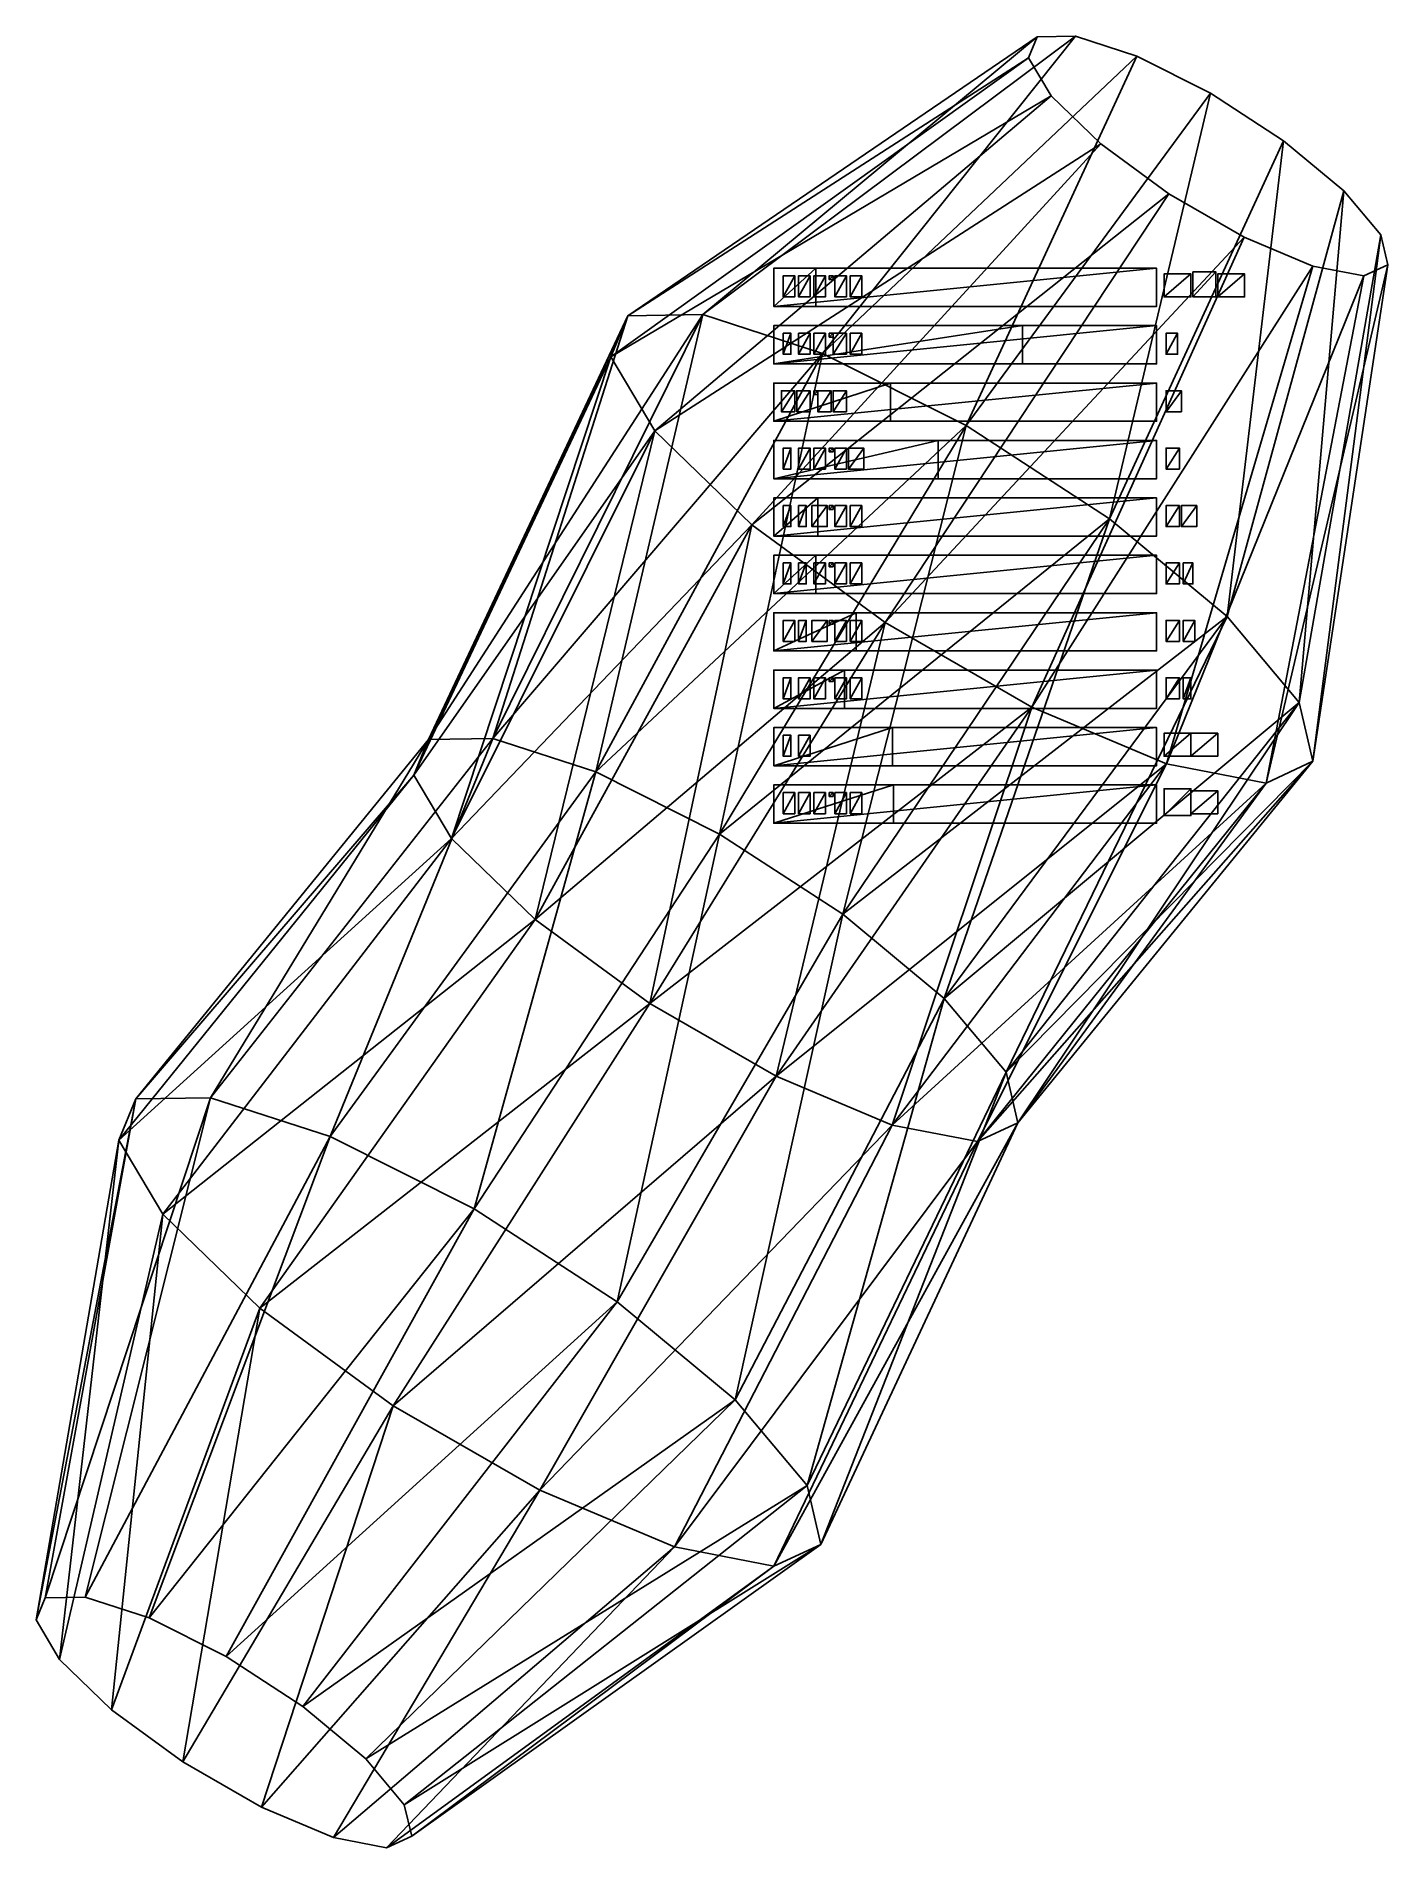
# Model space of a CAD drawing. Header units: metres. Extents: x -355 to 351, y -475 to 471.
import ezdxf

# ---------------------------------------------------------------- set-up
doc = ezdxf.new("R2010")
doc.units = ezdxf.units.M

msp = doc.modelspace()

# ---------------------------------------------------------------- linework, layer by layer
for points in [[(163.1964, 459.82236, -2155.0173), (-46.17189, 325.10532, -2029.9952), (167.72433, 470.8294, -2110.8523), (167.72444, 470.8295, -2110.8523)], [(-7.108902, 325.77982, -1949.5817), (167.72433, 470.8294, -2110.8523), (-46.17189, 325.10532, -2029.9952), (-46.17179, 325.1054, -2029.9951)], [(-46.17189, 325.10532, -2029.9952), (167.72433, 470.8294, -2110.8523), (-7.108902, 325.77982, -1949.5817), (-7.108802, 325.7799, -1949.5815)], [(167.72433, 470.8294, -2110.8523), (-46.17189, 325.10532, -2029.9952), (163.1964, 459.82236, -2155.0173), (163.1965, 459.82245, -2155.0173)], [(167.72433, 470.8294, -2110.8523), (-7.108902, 325.77982, -1949.5817), (187.71005, 471.1745, -2069.7107), (187.71016, 471.1746, -2069.7107)], [(55.412643, 305.4984, -1888.9812), (187.71005, 471.1745, -2069.7107), (-7.108902, 325.77982, -1949.5817), (-7.108802, 325.7799, -1949.5815)], [(-7.108902, 325.77982, -1949.5817), (187.71005, 471.1745, -2069.7107), (55.412643, 305.4984, -1888.9812), (55.412743, 305.4985, -1888.9811)], [(187.71005, 471.1745, -2069.7107), (-7.108902, 325.77982, -1949.5817), (167.72433, 470.8294, -2110.8523), (167.72444, 470.8295, -2110.8523)], [(219.69785, 460.79794, -2038.7057), (55.412643, 305.4984, -1888.9812), (187.71005, 471.1745, -2069.7107), (187.71016, 471.1746, -2069.7107)], [(187.71005, 471.1745, -2069.7107), (55.412643, 305.4984, -1888.9812), (219.69785, 460.79794, -2038.7057), (219.69795, 460.79803, -2038.7056)], [(174.90913, 440.05658, -2194.5688), (-55.021973, 303.59155, -2116.3174), (163.1964, 459.82236, -2155.0173), (163.1965, 459.82245, -2155.0173)], [(-46.17189, 325.10532, -2029.9952), (163.1964, 459.82236, -2155.0173), (-55.021973, 303.59155, -2116.3174), (-55.021873, 303.59164, -2116.3174)], [(-55.021973, 303.59155, -2116.3174), (163.1964, 459.82236, -2155.0173), (-46.17189, 325.10532, -2029.9952), (-46.17179, 325.1054, -2029.9951)], [(163.1964, 459.82236, -2155.0173), (-55.021973, 303.59155, -2116.3174), (174.90913, 440.05658, -2194.5688), (174.90924, 440.05667, -2194.5688)], [(130.58226, 267.76797, -1858.672), (219.69785, 460.79794, -2038.7057), (55.412643, 305.4984, -1888.9812), (55.412743, 305.4985, -1888.9811)], [(55.412643, 305.4984, -1888.9812), (219.69785, 460.79794, -2038.7057), (130.58226, 267.76797, -1858.672), (130.58237, 267.76807, -1858.6719)], [(258.1567, 441.49402, -2023.1986), (130.58226, 267.76797, -1858.672), (219.69785, 460.79794, -2038.7057), (219.69795, 460.79803, -2038.7056)], [(219.69785, 460.79794, -2038.7057), (130.58226, 267.76797, -1858.672), (258.1567, 441.49402, -2023.1986), (258.1568, 441.4941, -2023.1985)], [(-55.021973, 303.59155, -2116.3174), (174.90913, 440.05658, -2194.5688), (-32.12889, 264.95847, -2193.6228), (-32.12879, 264.95856, -2193.6228)], [(-32.12889, 264.95847, -2193.6228), (174.90913, 440.05658, -2194.5688), (-55.021973, 303.59155, -2116.3174), (-55.021873, 303.59164, -2116.3174)], [(200.83733, 414.94977, -2222.6682), (-32.12889, 264.95847, -2193.6228), (174.90913, 440.05658, -2194.5688), (174.90924, 440.05667, -2194.5688)], [(174.90913, 440.05658, -2194.5688), (-32.12889, 264.95847, -2193.6228), (200.83733, 414.94977, -2222.6682), (200.83743, 414.94986, -2222.6682)], [(205.40245, 219.11238, -1863.8949), (258.1567, 441.49402, -2023.1986), (130.58226, 267.76797, -1858.672), (130.58237, 267.76807, -1858.6719)], [(130.58226, 267.76797, -1858.672), (258.1567, 441.49402, -2023.1986), (205.40245, 219.11238, -1863.8949), (205.40256, 219.11249, -1863.8948)], [(296.4368, 416.60046, -2025.8708), (205.40245, 219.11238, -1863.8949), (258.1567, 441.49402, -2023.1986), (258.1568, 441.4941, -2023.1985)], [(258.1567, 441.49402, -2023.1986), (205.40245, 219.11238, -1863.8949), (296.4368, 416.60046, -2025.8708), (296.4369, 416.60056, -2025.8707)], [(266.93616, 167.94464, -1903.7468), (296.4368, 416.60046, -2025.8708), (205.40245, 219.11238, -1863.8949), (205.40256, 219.11249, -1863.8948)], [(205.40245, 219.11238, -1863.8949), (296.4368, 416.60046, -2025.8708), (266.93616, 167.94464, -1903.7468), (266.93625, 167.94475, -1903.7467)], [(327.9192, 390.42163, -2046.2601), (266.93616, 167.94464, -1903.7468), (296.4368, 416.60046, -2025.8708), (296.4369, 416.60056, -2025.8707)], [(296.4368, 416.60046, -2025.8708), (266.93616, 167.94464, -1903.7468), (327.9192, 390.42163, -2046.2601), (327.91928, 390.42172, -2046.26)], [(-32.12889, 264.95847, -2193.6228), (200.83733, 414.94977, -2222.6682), (18.548937, 215.88603, -2248.5442), (18.549036, 215.88614, -2248.5442)], [(18.548937, 215.88603, -2248.5442), (200.83733, 414.94977, -2222.6682), (-32.12889, 264.95847, -2193.6228), (-32.12879, 264.95856, -2193.6228)], [(236.49777, 388.84305, -2234.4565), (18.548937, 215.88603, -2248.5442), (200.83733, 414.94977, -2222.6682), (200.83743, 414.94986, -2222.6682)], [(200.83733, 414.94977, -2222.6682), (18.548937, 215.88603, -2248.5442), (236.49777, 388.84305, -2234.4565), (236.49788, 388.84314, -2234.4565)], [(18.548937, 215.88603, -2248.5442), (236.49777, 388.84305, -2234.4565), (88.24887, 164.8593, -2271.5852), (88.24897, 164.8594, -2271.5852)], [(88.24887, 164.8593, -2271.5852), (236.49777, 388.84305, -2234.4565), (18.548937, 215.88603, -2248.5442), (18.549036, 215.88614, -2248.5442)], [(275.72446, 366.25058, -2227.896), (88.24887, 164.8593, -2271.5852), (236.49777, 388.84305, -2234.4565), (236.49788, 388.84314, -2234.4565)], [(236.49777, 388.84305, -2234.4565), (88.24887, 164.8593, -2271.5852), (275.72446, 366.25058, -2227.896), (275.72455, 366.25067, -2227.896)], [(275.72498, 366.25034, -2227.8958), (88.24979, 164.8587, -2271.5854), (236.49823, 388.84277, -2234.4565), (236.49834, 388.84286, -2234.4565)], [(304.54364, 123.1121, -1971.3369), (327.9192, 390.42163, -2046.2601), (266.93616, 167.94464, -1903.7468), (266.93625, 167.94475, -1903.7467)], [(266.93616, 167.94464, -1903.7468), (327.9192, 390.42163, -2046.2601), (304.54364, 123.1121, -1971.3369), (304.54373, 123.1122, -1971.3368)], [(347.16022, 367.48404, -2080.841), (304.54364, 123.1121, -1971.3369), (327.9192, 390.42163, -2046.2601), (327.91928, 390.42172, -2046.26)], [(327.9192, 390.42163, -2046.2601), (304.54364, 123.1121, -1971.3369), (347.16022, 367.48404, -2080.841), (347.1603, 367.48413, -2080.841)], [(88.24887, 164.8593, -2271.5852), (275.72446, 366.25058, -2227.896), (164.9192, 120.70124, -2258.7622), (164.91931, 120.70134, -2258.7622)], [(88.24979, 164.8587, -2271.5854), (275.72498, 366.25034, -2227.8958), (164.9202, 120.700745, -2258.7617), (164.9203, 120.70084, -2258.7617)], [(164.9202, 120.700745, -2258.7617), (275.72498, 366.25034, -2227.8958), (88.24979, 164.8587, -2271.5854), (88.249886, 164.85881, -2271.5854)], [(311.7352, 351.07858, -2204.12), (164.9202, 120.700745, -2258.7617), (275.72498, 366.25034, -2227.8958), (275.72507, 366.25043, -2227.8958)], [(275.72498, 366.25034, -2227.8958), (164.9202, 120.700745, -2258.7617), (311.7352, 351.07858, -2204.12), (311.7353, 351.07867, -2204.12)], [(311.7223, 92.36669, -2054.9783), (347.16022, 367.48404, -2080.841), (304.54364, 123.1121, -1971.3369), (304.54373, 123.1122, -1971.3368)], [(304.54364, 123.1121, -1971.3369), (347.16022, 367.48404, -2080.841), (311.7223, 92.36669, -2054.9783), (311.72238, 92.36679, -2054.9783)], [(350.833, 351.75385, -2123.6345), (311.7223, 92.36669, -2054.9783), (347.16022, 367.48404, -2080.841), (347.1603, 367.48413, -2080.841)], [(347.16022, 367.48404, -2080.841), (311.7223, 92.36669, -2054.9783), (350.833, 351.75385, -2123.6345), (350.8331, 351.75394, -2123.6345)], [(164.9202, 120.700745, -2258.7617), (311.7352, 351.07858, -2204.12), (235.30386, 91.04687, -2212.2913), (235.30397, 91.04697, -2212.2913)], [(235.30386, 91.04687, -2212.2913), (311.7352, 351.07858, -2204.12), (164.9202, 120.700745, -2258.7617), (164.9203, 120.70084, -2258.7617)], [(338.30246, 345.95087, -2167.2407), (235.30386, 91.04687, -2212.2913), (311.7352, 351.07858, -2204.12), (311.7353, 351.07867, -2204.12)], [(311.7352, 351.07858, -2204.12), (235.30386, 91.04687, -2212.2913), (338.30246, 345.95087, -2167.2407), (338.30255, 345.95096, -2167.2407)], [(338.30246, 345.95087, -2167.2407), (287.23077, 81.024536, -2140.2087), (350.833, 351.75385, -2123.6345), (350.8331, 351.75394, -2123.6345)], [(350.833, 351.75385, -2123.6345), (287.23077, 81.024536, -2140.2087), (338.30246, 345.95087, -2167.2407), (338.30255, 345.95096, -2167.2407)], [(287.23077, 81.024536, -2140.2087), (350.833, 351.75385, -2123.6345), (311.7223, 92.36669, -2054.9783), (311.72238, 92.36679, -2054.9783)], [(311.7223, 92.36669, -2054.9783), (350.833, 351.75385, -2123.6345), (287.23077, 81.024536, -2140.2087), (287.23087, 81.024635, -2140.2087)], [(30, 330), (230, 330), (230, 350), (230.0001, 350.0001, 0.0001)], [(30, 330), (52.000004, 330), (52.000004, 350), (52.000103, 350.0001, 0.0001)], [(230, 350), (30, 350), (30, 330), (30.0001, 330.0001, 0.0001)], [(52.000004, 350), (30, 350), (30, 330), (30.0001, 330.0001, 0.0001)], [(35, 335), (41, 335), (41, 346), (41.0001, 346.0001, 0.0001)], [(41, 346), (35, 346), (35, 335), (35.0001, 335.0001, 0.0001)], [(43, 335), (49, 335), (49, 346), (49.0001, 346.0001, 0.0001)], [(49, 346), (43, 346), (43, 335), (43.0001, 335.0001, 0.0001)], [(51, 335), (57, 335), (57, 346), (57.0001, 346.0001, 0.0001)], [(57, 346), (51, 346), (51, 335), (51.0001, 335.0001, 0.0001)], [(59, 344), (61, 344), (61, 346), (61.0001, 346.0001, 0.0001)], [(61, 346), (59, 346), (59, 344), (59.0001, 344.0001, 0.0001)], [(62, 335), (68, 335), (68, 346), (68.0001, 346.0001, 0.0001)], [(68, 346), (62, 346), (62, 335), (62.0001, 335.0001, 0.0001)], [(70, 335), (76, 335), (76, 346), (76.0001, 346.0001, 0.0001)], [(76, 346), (70, 346), (70, 335), (70.0001, 335.0001, 0.0001)], [(234, 335), (248, 335), (248, 347), (248.0001, 347.0001, 0.0001)], [(248, 347), (234, 347), (234, 335), (234.0001, 335.0001, 0.0001)], [(235.30386, 91.04687, -2212.2913), (338.30246, 345.95087, -2167.2407), (287.23077, 81.024536, -2140.2087), (287.23087, 81.024635, -2140.2087)], [(287.23077, 81.024536, -2140.2087), (338.30246, 345.95087, -2167.2407), (235.30386, 91.04687, -2212.2913), (235.30397, 91.04697, -2212.2913)], [(249, 335), (261, 335), (261, 348), (261.0001, 348.0001, 0.0001)], [(261, 348), (249, 348), (249, 335), (249.0001, 335.0001, 0.0001)], [(262, 335), (276, 335), (276, 347), (276.0001, 347.0001, 0.0001)], [(276, 347), (262, 347), (262, 335), (262.0001, 335.0001, 0.0001)], [(-157.96704, 85.192726, -2044.8734), (-46.17209, 325.1052, -2029.9958), (-150.35207, 103.70471, -1970.596), (-150.35196, 103.70481, -1970.5958)], [(-46.17209, 325.1052, -2029.9958), (-157.96704, 85.192726, -2044.8734), (-55.02192, 303.59128, -2116.3184), (-55.02182, 303.59137, -2116.3184)], [(-150.35207, 103.70471, -1970.596), (-7.109253, 325.77988, -1949.5822), (-116.73986, 104.285225, -1901.4028), (-116.73976, 104.285324, -1901.4027)], [(-7.109253, 325.77988, -1949.5822), (-150.35207, 103.70471, -1970.596), (-46.17209, 325.1052, -2029.9958), (-46.17199, 325.1053, -2029.9957)], [(-55.02192, 303.59128, -2116.3184), (-150.35207, 103.70471, -1970.596), (-46.17209, 325.1052, -2029.9958), (-46.17199, 325.1053, -2029.9957)], [(-116.73986, 104.285225, -1901.4028), (-46.17209, 325.1052, -2029.9958), (-150.35207, 103.70471, -1970.596), (-150.35196, 103.70481, -1970.5958)], [(55.412277, 305.49857, -1888.9814), (-116.73986, 104.285225, -1901.4028), (-7.109253, 325.77988, -1949.5822), (-7.109153, 325.77997, -1949.582)], [(-46.17209, 325.1052, -2029.9958), (-116.73986, 104.285225, -1901.4028), (-7.109253, 325.77988, -1949.5822), (-7.109153, 325.77997, -1949.582)], [(-62.94226, 86.83386, -1849.2579), (-7.109253, 325.77988, -1949.5822), (-116.73986, 104.285225, -1901.4028), (-116.73976, 104.285324, -1901.4027)], [(-7.109253, 325.77988, -1949.5822), (-62.94226, 86.83386, -1849.2579), (55.412277, 305.49857, -1888.9814), (55.412376, 305.49866, -1888.9813)], [(30, 300), (230, 300), (230, 320), (230.0001, 320.0001, 0.0001)], [(30, 300), (160, 300), (160, 320), (160.0001, 320.0001, 0.0001)], [(230, 320), (30, 320), (30, 300), (30.0001, 300.0001, 0.0001)], [(160, 320), (30, 320), (30, 300), (30.0001, 300.0001, 0.0001)], [(35, 305), (39, 305), (39, 316), (39.0001, 316.0001, 0.0001)], [(39, 316), (35, 316), (35, 305), (35.0001, 305.0001, 0.0001)], [(43, 305), (49, 305), (49, 316), (49.0001, 316.0001, 0.0001)], [(49, 316), (43, 316), (43, 305), (43.0001, 305.0001, 0.0001)], [(51, 305), (57, 305), (57, 316), (57.0001, 316.0001, 0.0001)], [(57, 316), (51, 316), (51, 305), (51.0001, 305.0001, 0.0001)], [(59, 314), (61, 314), (61, 316), (61.0001, 316.0001, 0.0001)], [(61, 316), (59, 316), (59, 314), (59.0001, 314.0001, 0.0001)], [(61, 305), (68, 305), (68, 316), (68.0001, 316.0001, 0.0001)], [(68, 316), (61, 316), (61, 305), (61.0001, 305.0001, 0.0001)], [(70, 305), (76, 305), (76, 316), (76.0001, 316.0001, 0.0001)], [(76, 316), (70, 316), (70, 305), (70.0001, 305.0001, 0.0001)], [(235, 305), (241, 305), (241, 316), (241.0001, 316.0001, 0.0001)], [(241, 316), (235, 316), (235, 305), (235.0001, 305.0001, 0.0001)], [(-32.128525, 264.95804, -2193.6235), (-157.96704, 85.192726, -2044.8734), (-55.02192, 303.59128, -2116.3184), (-55.02182, 303.59137, -2116.3184)], [(-150.35207, 103.70471, -1970.596), (-55.02192, 303.59128, -2116.3184), (-157.96704, 85.192726, -2044.8734), (-157.96693, 85.192825, -2044.8733)], [(-138.26807, 51.950146, -2111.3918), (-55.02192, 303.59128, -2116.3184), (-157.96704, 85.192726, -2044.8734), (-157.96693, 85.192825, -2044.8733)], [(-55.02192, 303.59128, -2116.3184), (-138.26807, 51.950146, -2111.3918), (-32.128525, 264.95804, -2193.6235), (-32.128426, 264.95813, -2193.6235)], [(-116.73986, 104.285225, -1901.4028), (55.412277, 305.49857, -1888.9814), (-62.94226, 86.83386, -1849.2579), (-62.94216, 86.83396, -1849.2578)], [(130.58194, 267.76813, -1858.6721), (-62.94226, 86.83386, -1849.2579), (55.412277, 305.49857, -1888.9814), (55.412376, 305.49866, -1888.9813)], [(1.738617, 54.36816, -1823.1779), (55.412277, 305.49857, -1888.9814), (-62.94226, 86.83386, -1849.2579), (-62.94216, 86.83396, -1849.2578)], [(55.412277, 305.49857, -1888.9814), (1.738617, 54.36816, -1823.1779), (130.58194, 267.76813, -1858.6721), (130.58205, 267.76822, -1858.672)], [(30, 270), (230, 270), (230, 290), (230.0001, 290.0001, 0.0001)], [(30, 270), (91, 270), (91, 290), (91.0001, 290.0001, 0.0001)], [(230, 290), (30, 290), (30, 270), (30.0001, 270.0001, 0.0001)], [(91, 290), (30, 290), (30, 270), (30.0001, 270.0001, 0.0001)], [(34, 275), (41, 275), (41, 286), (41.0001, 286.0001, 0.0001)], [(41, 286), (34, 286), (34, 275), (34.0001, 275.0001, 0.0001)], [(42, 275), (49, 275), (49, 286), (49.0001, 286.0001, 0.0001)], [(49, 286), (42, 286), (42, 275), (42.0001, 275.0001, 0.0001)], [(51, 284), (53, 284), (53, 286), (53.0001, 286.0001, 0.0001)], [(53, 286), (51, 286), (51, 284), (51.0001, 284.0001, 0.0001)], [(53, 275), (60, 275), (60, 286), (60.0001, 286.0001, 0.0001)], [(60, 286), (53, 286), (53, 275), (53.0001, 275.0001, 0.0001)], [(61, 275), (68, 275), (68, 286), (68.0001, 286.0001, 0.0001)], [(68, 286), (61, 286), (61, 275), (61.0001, 275.0001, 0.0001)], [(235, 275), (243, 275), (243, 286), (243.0001, 286.0001, 0.0001)], [(243, 286), (235, 286), (235, 275), (235.0001, 275.0001, 0.0001)], [(-62.94226, 86.83386, -1849.2579), (130.58194, 267.76813, -1858.6721), (1.738617, 54.36816, -1823.1779), (1.738717, 54.36826, -1823.1777)], [(205.40224, 219.11253, -1863.8948), (1.738617, 54.36816, -1823.1779), (130.58194, 267.76813, -1858.6721), (130.58205, 267.76822, -1858.672)], [(66.11888, 12.501701, -1827.6719), (130.58194, 267.76813, -1858.6721), (1.738617, 54.36816, -1823.1779), (1.738717, 54.36826, -1823.1777)], [(130.58194, 267.76813, -1858.6721), (66.11888, 12.501701, -1827.6719), (205.40224, 219.11253, -1863.8948), (205.40234, 219.11264, -1863.8947)], [(-157.96704, 85.192726, -2044.8734), (-32.128525, 264.95804, -2193.6235), (-138.26807, 51.950146, -2111.3918), (-138.26796, 51.950245, -2111.3918)], [(18.549618, 215.88547, -2248.5444), (-138.26807, 51.950146, -2111.3918), (-32.128525, 264.95804, -2193.6235), (-32.128426, 264.95813, -2193.6235)], [(-94.66129, 9.724916, -2158.6494), (-32.128525, 264.95804, -2193.6235), (-138.26807, 51.950146, -2111.3918), (-138.26796, 51.950245, -2111.3918)], [(-32.128525, 264.95804, -2193.6235), (-94.66129, 9.724916, -2158.6494), (18.549618, 215.88547, -2248.5444), (18.549717, 215.88557, -2248.5444)], [(30, 240), (230, 240), (230, 260), (230.0001, 260.0001, 0.0001)], [(30, 240), (116, 240), (116, 260), (116.0001, 260.0001, 0.0001)], [(230, 260), (30, 260), (30, 240), (30.0001, 240.0001, 0.0001)], [(116, 260), (30, 260), (30, 240), (30.0001, 240.0001, 0.0001)], [(35, 245), (39, 245), (39, 256), (39.0001, 256.0001, 0.0001)], [(39, 256), (35, 256), (35, 245), (35.0001, 245.0001, 0.0001)], [(43, 245), (49, 245), (49, 256), (49.0001, 256.0001, 0.0001)], [(49, 256), (43, 256), (43, 245), (43.0001, 245.0001, 0.0001)], [(51, 245), (57, 245), (57, 256), (57.0001, 256.0001, 0.0001)], [(57, 256), (51, 256), (51, 245), (51.0001, 245.0001, 0.0001)], [(59, 254), (61, 254), (61, 256), (61.0001, 256.0001, 0.0001)], [(61, 256), (59, 256), (59, 254), (59.0001, 254.0001, 0.0001)], [(62, 245), (68, 245), (68, 256), (68.0001, 256.0001, 0.0001)], [(68, 256), (62, 256), (62, 245), (62.0001, 245.0001, 0.0001)], [(69, 245), (77, 245), (77, 256), (77.0001, 256.0001, 0.0001)], [(77, 256), (69, 256), (69, 245), (69.0001, 245.0001, 0.0001)], [(235, 245), (242, 245), (242, 256), (242.0001, 256.0001, 0.0001)], [(242, 256), (235, 256), (235, 245), (235.0001, 245.0001, 0.0001)], [(30, 210), (230, 210), (230, 230), (230.0001, 230.0001, 0.0001)], [(30, 210), (53, 210), (53, 230), (53.0001, 230.0001, 0.0001)], [(230, 230), (30, 230), (30, 210), (30.0001, 210.0001, 0.0001)], [(53, 230), (30, 230), (30, 210), (30.0001, 210.0001, 0.0001)], [(1.738617, 54.36816, -1823.1779), (205.40224, 219.11253, -1863.8948), (66.11888, 12.501701, -1827.6719), (66.11898, 12.501801, -1827.6718)], [(35, 215), (39, 215), (39, 226), (39.0001, 226.0001, 0.0001)], [(39, 226), (35, 226), (35, 215), (35.0001, 215.0001, 0.0001)], [(43, 215), (47, 215), (47, 226), (47.0001, 226.0001, 0.0001)], [(47, 226), (43, 226), (43, 215), (43.0001, 215.0001, 0.0001)], [(50, 215), (58, 215), (58, 226), (58.0001, 226.0001, 0.0001)], [(58, 226), (50, 226), (50, 215), (50.0001, 215.0001, 0.0001)], [(59, 224), (61, 224), (61, 226), (61.0001, 226.0001, 0.0001)], [(61, 226), (59, 226), (59, 224), (59.0001, 224.0001, 0.0001)], [(62, 215), (68, 215), (68, 226), (68.0001, 226.0001, 0.0001)], [(68, 226), (62, 226), (62, 215), (62.0001, 215.0001, 0.0001)], [(266.93604, 167.94473, -1903.7466), (66.11888, 12.501701, -1827.6719), (205.40224, 219.11253, -1863.8948), (205.40234, 219.11264, -1863.8947)], [(119.06658, -31.526407, -1861.9629), (205.40224, 219.11253, -1863.8948), (66.11888, 12.501701, -1827.6719), (66.11898, 12.501801, -1827.6718)], [(70, 215), (76, 215), (76, 226), (76.0001, 226.0001, 0.0001)], [(76, 226), (70, 226), (70, 215), (70.0001, 215.0001, 0.0001)], [(205.40224, 219.11253, -1863.8948), (119.06658, -31.526407, -1861.9629), (266.93604, 167.94473, -1903.7466), (266.93613, 167.94484, -1903.7465)], [(235, 215), (242, 215), (242, 226), (242.0001, 226.0001, 0.0001)], [(242, 226), (235, 226), (235, 215), (235.0001, 215.0001, 0.0001)], [(243, 215), (251, 215), (251, 226), (251.0001, 226.0001, 0.0001)], [(251, 226), (243, 226), (243, 215), (243.0001, 215.0001, 0.0001)], [(-138.26807, 51.950146, -2111.3918), (18.549618, 215.88547, -2248.5444), (-94.66129, 9.724916, -2158.6494), (-94.661194, 9.725017, -2158.6494)], [(88.24976, 164.85873, -2271.5854), (-94.661316, 9.724935, -2158.6494), (18.549591, 215.88548, -2248.5444), (18.54969, 215.88559, -2248.5444)], [(-34.686752, -34.18181, -2178.4753), (18.549591, 215.88548, -2248.5444), (-94.661316, 9.724935, -2158.6494), (-94.66122, 9.725035, -2158.6494)], [(88.24979, 164.8587, -2271.5854), (-94.66129, 9.724916, -2158.6494), (18.549618, 215.88547, -2248.5444), (18.549717, 215.88557, -2248.5444)], [(-34.686718, -34.181835, -2178.4753), (18.549618, 215.88547, -2248.5444), (-94.66129, 9.724916, -2158.6494), (-94.661194, 9.725017, -2158.6494)], [(18.549591, 215.88548, -2248.5444), (-34.686752, -34.18181, -2178.4753), (88.24976, 164.85873, -2271.5854), (88.24986, 164.85884, -2271.5854)], [(18.549618, 215.88547, -2248.5444), (-34.686718, -34.181835, -2178.4753), (88.24979, 164.8587, -2271.5854), (88.249886, 164.85881, -2271.5854)], [(30, 180), (230, 180), (230, 200), (230.0001, 200.0001, 0.0001)], [(30, 180), (52, 180), (52, 200), (52.0001, 200.0001, 0.0001)], [(230, 200), (30, 200), (30, 180), (30.0001, 180.0001, 0.0001)], [(52, 200), (30, 200), (30, 180), (30.0001, 180.0001, 0.0001)], [(35, 185), (39, 185), (39, 196), (39.0001, 196.0001, 0.0001)], [(39, 196), (35, 196), (35, 185), (35.0001, 185.0001, 0.0001)], [(43, 185), (47, 185), (47, 196), (47.0001, 196.0001, 0.0001)], [(47, 196), (43, 196), (43, 185), (43.0001, 185.0001, 0.0001)], [(51, 185), (57, 185), (57, 196), (57.0001, 196.0001, 0.0001)], [(57, 196), (51, 196), (51, 185), (51.0001, 185.0001, 0.0001)], [(59, 194), (61, 194), (61, 196), (61.0001, 196.0001, 0.0001)], [(61, 196), (59, 196), (59, 194), (59.0001, 194.0001, 0.0001)], [(62, 185), (68, 185), (68, 196), (68.0001, 196.0001, 0.0001)], [(68, 196), (62, 196), (62, 185), (62.0001, 185.0001, 0.0001)], [(70, 185), (76, 185), (76, 196), (76.0001, 196.0001, 0.0001)], [(76, 196), (70, 196), (70, 185), (70.0001, 185.0001, 0.0001)], [(235, 185), (242, 185), (242, 196), (242.0001, 196.0001, 0.0001)], [(242, 196), (235, 196), (235, 185), (235.0001, 185.0001, 0.0001)], [(244, 185), (249, 185), (249, 196), (249.0001, 196.0001, 0.0001)], [(249, 196), (244, 196), (244, 185), (244.0001, 185.0001, 0.0001)], [(-94.661316, 9.724935, -2158.6494), (88.24976, 164.85873, -2271.5854), (-34.686752, -34.18181, -2178.4753), (-34.686653, -34.18171, -2178.4753)], [(-94.66129, 9.724916, -2158.6494), (88.24979, 164.8587, -2271.5854), (-34.686718, -34.181835, -2178.4753), (-34.68662, -34.181736, -2178.4753)], [(164.92018, 120.70075, -2258.7617), (-34.686752, -34.18181, -2178.4753), (88.24976, 164.85873, -2271.5854), (88.24986, 164.85884, -2271.5854)], [(31.285477, -72.17821, -2167.4412), (88.24976, 164.85873, -2271.5854), (-34.686752, -34.18181, -2178.4753), (-34.686653, -34.18171, -2178.4753)], [(30, 150), (230, 150), (230, 170), (230.0001, 170.0001, 0.0001)], [(30, 150), (73, 150), (73, 170), (73.0001, 170.0001, 0.0001)], [(230, 170), (30, 170), (30, 150), (30.0001, 150.0001, 0.0001)], [(73, 170), (30, 170), (30, 150), (30.0001, 150.0001, 0.0001)], [(88.24976, 164.85873, -2271.5854), (31.285477, -72.17821, -2167.4412), (164.92018, 120.70075, -2258.7617), (164.92029, 120.70085, -2258.7617)], [(35, 155), (41, 155), (41, 166), (41.0001, 166.0001, 0.0001)], [(41, 166), (35, 166), (35, 155), (35.0001, 155.0001, 0.0001)], [(43, 155), (47, 155), (47, 166), (47.0001, 166.0001, 0.0001)], [(47, 166), (43, 166), (43, 155), (43.0001, 155.0001, 0.0001)], [(50, 155), (58, 155), (58, 166), (58.0001, 166.0001, 0.0001)], [(58, 166), (50, 166), (50, 155), (50.0001, 155.0001, 0.0001)], [(59, 164), (61, 164), (61, 166), (61.0001, 166.0001, 0.0001)], [(61, 166), (59, 166), (59, 164), (59.0001, 164.0001, 0.0001)], [(62, 155), (68, 155), (68, 166), (68.0001, 166.0001, 0.0001)], [(68, 166), (62, 166), (62, 155), (62.0001, 155.0001, 0.0001)], [(66.11888, 12.501701, -1827.6719), (266.93604, 167.94473, -1903.7466), (119.06658, -31.526407, -1861.9629), (119.06668, -31.526308, -1861.9628)], [(70, 155), (76, 155), (76, 166), (76.0001, 166.0001, 0.0001)], [(76, 166), (70, 166), (70, 155), (70.0001, 155.0001, 0.0001)], [(304.54364, 123.11213, -1971.3368), (119.06658, -31.526407, -1861.9629), (266.93604, 167.94473, -1903.7466), (266.93613, 167.94484, -1903.7465)], [(151.42659, -70.1033, -1920.122), (266.93604, 167.94473, -1903.7466), (119.06658, -31.526407, -1861.9629), (119.06668, -31.526308, -1861.9628)], [(266.93604, 167.94473, -1903.7466), (151.42659, -70.1033, -1920.122), (304.54364, 123.11213, -1971.3368), (304.54373, 123.11223, -1971.3367)], [(235, 155), (242, 155), (242, 166), (242.0001, 166.0001, 0.0001)], [(242, 166), (235, 166), (235, 155), (235.0001, 155.0001, 0.0001)], [(244, 155), (250, 155), (250, 166), (250.0001, 166.0001, 0.0001)], [(250, 166), (244, 166), (244, 155), (244.0001, 155.0001, 0.0001)], [(30, 120), (230, 120), (230, 140), (230.0001, 140.0001, 0.0001)], [(30, 120), (67, 120), (67, 140), (67.0001, 140.0001, 0.0001)], [(230, 140), (30, 140), (30, 120), (30.0001, 120.0001, 0.0001)], [(67, 140), (30, 140), (30, 120), (30.0001, 120.0001, 0.0001)], [(35, 125), (39, 125), (39, 136), (39.0001, 136.0001, 0.0001)], [(39, 136), (35, 136), (35, 125), (35.0001, 125.0001, 0.0001)], [(43, 125), (49, 125), (49, 136), (49.0001, 136.0001, 0.0001)], [(49, 136), (43, 136), (43, 125), (43.0001, 125.0001, 0.0001)], [(51, 125), (57, 125), (57, 136), (57.0001, 136.0001, 0.0001)], [(57, 136), (51, 136), (51, 125), (51.0001, 125.0001, 0.0001)], [(59, 134), (61, 134), (61, 136), (61.0001, 136.0001, 0.0001)], [(61, 136), (59, 136), (59, 134), (59.0001, 134.0001, 0.0001)], [(62, 125), (68, 125), (68, 136), (68.0001, 136.0001, 0.0001)], [(68, 136), (62, 136), (62, 125), (62.0001, 125.0001, 0.0001)], [(70, 125), (76, 125), (76, 136), (76.0001, 136.0001, 0.0001)], [(76, 136), (70, 136), (70, 125), (70.0001, 125.0001, 0.0001)], [(235, 125), (242, 125), (242, 136), (242.0001, 136.0001, 0.0001)], [(242, 136), (235, 136), (235, 125), (235.0001, 125.0001, 0.0001)], [(244, 125), (248, 125), (248, 136), (248.0001, 136.0001, 0.0001)], [(248, 136), (244, 136), (244, 125), (244.0001, 125.0001, 0.0001)], [(119.06658, -31.526407, -1861.9629), (304.54364, 123.11213, -1971.3368), (151.42659, -70.1033, -1920.122), (151.4267, -70.1032, -1920.1218)], [(311.7223, 92.36668, -2054.9783), (151.42659, -70.1033, -1920.122), (304.54364, 123.11213, -1971.3368), (304.54373, 123.11223, -1971.3367)], [(157.60356, -96.55869, -1992.0925), (304.54364, 123.11213, -1971.3368), (151.42659, -70.1033, -1920.122), (151.4267, -70.1032, -1920.1218)], [(304.54364, 123.11213, -1971.3368), (157.60356, -96.55869, -1992.0925), (311.7223, 92.36668, -2054.9783), (311.72238, 92.366776, -2054.9783)], [(-34.686752, -34.18181, -2178.4753), (164.92018, 120.70075, -2258.7617), (31.285477, -72.17821, -2167.4412), (31.285576, -72.17811, -2167.4412)], [(235.30382, 91.04688, -2212.2913), (31.285477, -72.17821, -2167.4412), (164.92018, 120.70075, -2258.7617), (164.92029, 120.70085, -2258.7617)], [(91.84816, -97.69434, -2127.4548), (164.92018, 120.70075, -2258.7617), (31.285477, -72.17821, -2167.4412), (31.285576, -72.17811, -2167.4412)], [(164.92018, 120.70075, -2258.7617), (91.84816, -97.69434, -2127.4548), (235.30382, 91.04688, -2212.2913), (235.30392, 91.04698, -2212.2913)], [(-150.35207, 103.70471, -1970.596), (-264.23203, -83.38722, -1821.246), (-116.73986, 104.285225, -1901.4028), (-116.73976, 104.285324, -1901.4027)], [(-201.7105, -103.66852, -1760.6453), (-116.73986, 104.285225, -1901.4028), (-264.23203, -83.38722, -1821.246), (-264.23193, -83.38712, -1821.2458)], [(-264.23203, -83.38722, -1821.246), (-116.73986, 104.285225, -1901.4028), (-201.7105, -103.66852, -1760.6453), (-201.71039, -103.66842, -1760.6451)], [(-116.73986, 104.285225, -1901.4028), (-264.23203, -83.38722, -1821.246), (-150.35207, 103.70471, -1970.596), (-150.35196, 103.70481, -1970.5958)], [(-62.94226, 86.83386, -1849.2579), (-201.7105, -103.66852, -1760.6453), (-116.73986, 104.285225, -1901.4028), (-116.73976, 104.285324, -1901.4027)], [(-116.73986, 104.285225, -1901.4028), (-201.7105, -103.66852, -1760.6453), (-62.94226, 86.83386, -1849.2579), (-62.94216, 86.83396, -1849.2578)], [(30, 90), (230, 90), (230, 110), (230.0001, 110.0001, 0.0001)], [(30, 90), (92, 90), (92, 110), (92.0001, 110.0001, 0.0001)], [(230, 110), (30, 110), (30, 90), (30.0001, 90.0001, 0.0001)], [(92, 110), (30, 110), (30, 90), (30.0001, 90.0001, 0.0001)], [(35, 95), (39, 95), (39, 106), (39.0001, 106.0001, 0.0001)], [(39, 106), (35, 106), (35, 95), (35.0001, 95.0001, 0.0001)], [(43, 95), (49, 95), (49, 106), (49.0001, 106.0001, 0.0001)], [(49, 106), (43, 106), (43, 95), (43.0001, 95.0001, 0.0001)], [(234, 95), (248, 95), (248, 107), (248.0001, 107.0001, 0.0001)], [(248, 107), (234, 107), (234, 95), (234.0001, 95.0001, 0.0001)], [(248, 95), (262, 95), (262, 107), (262.0001, 107.0001, 0.0001)], [(262, 107), (248, 107), (248, 95), (248.0001, 95.0001, 0.0001)], [(-157.96704, 85.192726, -2044.8734), (-303.29486, -84.061874, -1901.6597), (-150.35207, 103.70471, -1970.596), (-150.35196, 103.70481, -1970.5958)], [(-264.23203, -83.38722, -1821.246), (-150.35207, 103.70471, -1970.596), (-303.29486, -84.061874, -1901.6597), (-303.29477, -84.061775, -1901.6595)], [(-303.29486, -84.061874, -1901.6597), (-150.35207, 103.70471, -1970.596), (-264.23203, -83.38722, -1821.246), (-264.23193, -83.38712, -1821.2458)], [(-150.35207, 103.70471, -1970.596), (-303.29486, -84.061874, -1901.6597), (-157.96704, 85.192726, -2044.8734), (-157.96693, 85.192825, -2044.8733)], [(-138.26807, 51.950146, -2111.3918), (-312.14468, -105.5758, -1987.982), (-157.96704, 85.192726, -2044.8734), (-157.96693, 85.192825, -2044.8733)], [(-303.29486, -84.061874, -1901.6597), (-157.96704, 85.192726, -2044.8734), (-312.14468, -105.5758, -1987.982), (-312.1446, -105.5757, -1987.9819)], [(-312.14468, -105.5758, -1987.982), (-157.96704, 85.192726, -2044.8734), (-303.29486, -84.061874, -1901.6597), (-303.29477, -84.061775, -1901.6595)], [(-157.96704, 85.192726, -2044.8734), (-312.14468, -105.5758, -1987.982), (-138.26807, 51.950146, -2111.3918), (-138.26796, 51.950245, -2111.3918)], [(-126.54083, -141.39896, -1730.3358), (-62.94226, 86.83386, -1849.2579), (-201.7105, -103.66852, -1760.6453), (-201.71039, -103.66842, -1760.6451)], [(-201.7105, -103.66852, -1760.6453), (-62.94226, 86.83386, -1849.2579), (-126.54083, -141.39896, -1730.3358), (-126.54073, -141.39885, -1730.3357)], [(1.738617, 54.36816, -1823.1779), (-126.54083, -141.39896, -1730.3358), (-62.94226, 86.83386, -1849.2579), (-62.94216, 86.83396, -1849.2578)], [(-62.94226, 86.83386, -1849.2579), (-126.54083, -141.39896, -1730.3358), (1.738617, 54.36816, -1823.1779), (1.738717, 54.36826, -1823.1777)], [(31.285477, -72.17821, -2167.4412), (235.30382, 91.04688, -2212.2913), (91.84816, -97.69434, -2127.4548), (91.84826, -97.694244, -2127.4548)], [(287.23074, 81.02455, -2140.209), (91.84816, -97.69434, -2127.4548), (235.30382, 91.04688, -2212.2913), (235.30392, 91.04698, -2212.2913)], [(136.52946, -106.31822, -2065.4304), (235.30382, 91.04688, -2212.2913), (91.84816, -97.69434, -2127.4548), (91.84826, -97.694244, -2127.4548)], [(311.7223, 92.36668, -2054.9783), (136.52946, -106.31822, -2065.4304), (287.23074, 81.02455, -2140.209), (287.23083, 81.02465, -2140.209)], [(136.52946, -106.31822, -2065.4304), (311.7223, 92.36668, -2054.9783), (157.60356, -96.55869, -1992.0925), (157.60367, -96.55859, -1992.0924)], [(235.30382, 91.04688, -2212.2913), (136.52946, -106.31822, -2065.4304), (287.23074, 81.02455, -2140.209), (287.23083, 81.02465, -2140.209)], [(151.42659, -70.1033, -1920.122), (311.7223, 92.36668, -2054.9783), (157.60356, -96.55869, -1992.0925), (157.60367, -96.55859, -1992.0924)], [(287.23074, 81.02455, -2140.209), (157.60356, -96.55869, -1992.0925), (311.7223, 92.36668, -2054.9783), (311.72238, 92.366776, -2054.9783)], [(30, 60), (230, 60), (230, 80), (230.0001, 80.0001, 0.0001)], [(30, 60), (92.5, 60), (92.5, 80), (92.5001, 80.0001, 0.0001)], [(230, 80), (30, 80), (30, 60), (30.0001, 60.0001, 0.0001)], [(92.5, 80), (30, 80), (30, 60), (30.0001, 60.0001, 0.0001)], [(35, 65), (41, 65), (41, 76), (41.0001, 76.0001, 0.0001)], [(41, 76), (35, 76), (35, 65), (35.0001, 65.0001, 0.0001)], [(43, 65), (49, 65), (49, 76), (49.0001, 76.0001, 0.0001)], [(49, 76), (43, 76), (43, 65), (43.0001, 65.0001, 0.0001)], [(51, 65), (57, 65), (57, 76), (57.0001, 76.0001, 0.0001)], [(57, 76), (51, 76), (51, 65), (51.0001, 65.0001, 0.0001)], [(59, 74), (61, 74), (61, 76), (61.0001, 76.0001, 0.0001)], [(61, 76), (59, 76), (59, 74), (59.0001, 74.0001, 0.0001)], [(62, 65), (68, 65), (68, 76), (68.0001, 76.0001, 0.0001)], [(68, 76), (62, 76), (62, 65), (62.0001, 65.0001, 0.0001)], [(70, 65), (76, 65), (76, 76), (76.0001, 76.0001, 0.0001)], [(76, 76), (70, 76), (70, 65), (70.0001, 65.0001, 0.0001)], [(91.84816, -97.69434, -2127.4548), (287.23074, 81.02455, -2140.209), (136.52946, -106.31822, -2065.4304), (136.52957, -106.31812, -2065.4304)], [(157.60356, -96.55869, -1992.0925), (287.23074, 81.02455, -2140.209), (136.52946, -106.31822, -2065.4304), (136.52957, -106.31812, -2065.4304)], [(234, 64), (248, 64), (248, 78), (248.0001, 78.0001, 0.0001)], [(248, 78), (234, 78), (234, 64), (234.0001, 64.0001, 0.0001)], [(248, 65), (262, 65), (262, 77), (262.0001, 77.0001, 0.0001)], [(262, 77), (248, 77), (248, 65), (248.0001, 65.0001, 0.0001)], [(-312.14468, -105.5758, -1987.982), (-138.26807, 51.950146, -2111.3918), (-289.25128, -144.20906, -2065.287), (-289.2512, -144.20895, -2065.287)], [(-289.25128, -144.20906, -2065.287), (-138.26807, 51.950146, -2111.3918), (-312.14468, -105.5758, -1987.982), (-312.1446, -105.5757, -1987.9819)], [(-94.66129, 9.724916, -2158.6494), (-289.25128, -144.20906, -2065.287), (-138.26807, 51.950146, -2111.3918), (-138.26796, 51.950245, -2111.3918)], [(-138.26807, 51.950146, -2111.3918), (-289.25128, -144.20906, -2065.287), (-94.66129, 9.724916, -2158.6494), (-94.661194, 9.725017, -2158.6494)], [(-51.72053, -190.05455, -1735.5586), (1.738617, 54.36816, -1823.1779), (-126.54083, -141.39896, -1730.3358), (-126.54073, -141.39885, -1730.3357)], [(-126.54083, -141.39896, -1730.3358), (1.738617, 54.36816, -1823.1779), (-51.72053, -190.05455, -1735.5586), (-51.720432, -190.05444, -1735.5585)], [(66.11888, 12.501701, -1827.6719), (-51.72053, -190.05455, -1735.5586), (1.738617, 54.36816, -1823.1779), (1.738717, 54.36826, -1823.1777)], [(1.738617, 54.36816, -1823.1779), (-51.72053, -190.05455, -1735.5586), (66.11888, 12.501701, -1827.6719), (66.11898, 12.501801, -1827.6718)], [(-289.25128, -144.20906, -2065.287), (-94.66129, 9.724916, -2158.6494), (-238.57315, -193.28162, -2120.2083), (-238.57304, -193.28151, -2120.2083)], [(-238.57315, -193.28162, -2120.2083), (-94.66129, 9.724916, -2158.6494), (-289.25128, -144.20906, -2065.287), (-289.2512, -144.20895, -2065.287)], [(-34.686752, -34.18181, -2178.4753), (-238.57318, -193.2816, -2120.2083), (-94.661316, 9.724935, -2158.6494), (-94.66122, 9.725035, -2158.6494)], [(-34.686718, -34.181835, -2178.4753), (-238.57315, -193.28162, -2120.2083), (-94.66129, 9.724916, -2158.6494), (-94.661194, 9.725017, -2158.6494)], [(-94.66129, 9.724916, -2158.6494), (-238.57315, -193.28162, -2120.2083), (-34.686718, -34.181835, -2178.4753), (-34.68662, -34.181736, -2178.4753)], [(9.813286, -241.22235, -1775.4104), (66.11888, 12.501701, -1827.6719), (-51.72053, -190.05455, -1735.5586), (-51.720432, -190.05444, -1735.5585)], [(-51.72053, -190.05455, -1735.5586), (66.11888, 12.501701, -1827.6719), (9.813286, -241.22235, -1775.4104), (9.813386, -241.22224, -1775.4103)], [(119.06658, -31.526407, -1861.9629), (9.813286, -241.22235, -1775.4104), (66.11888, 12.501701, -1827.6719), (66.11898, 12.501801, -1827.6718)], [(66.11888, 12.501701, -1827.6719), (9.813286, -241.22235, -1775.4104), (119.06658, -31.526407, -1861.9629), (119.06668, -31.526308, -1861.9628)], [(-238.57318, -193.2816, -2120.2083), (-34.686752, -34.18181, -2178.4753), (-168.87302, -244.30835, -2143.249), (-168.87291, -244.30824, -2143.249)], [(-168.87302, -244.30835, -2143.249), (-34.686752, -34.18181, -2178.4753), (-238.57318, -193.2816, -2120.2083), (-238.57307, -193.2815, -2120.2083)], [(-238.57315, -193.28162, -2120.2083), (-34.686718, -34.181835, -2178.4753), (-168.87299, -244.30838, -2143.249), (-168.87288, -244.30827, -2143.249)], [(31.285477, -72.17821, -2167.4412), (-168.87302, -244.30835, -2143.249), (-34.686752, -34.18181, -2178.4753), (-34.686653, -34.18171, -2178.4753)], [(-34.686752, -34.18181, -2178.4753), (-168.87302, -244.30835, -2143.249), (31.285477, -72.17821, -2167.4412), (31.285576, -72.17811, -2167.4412)], [(47.420853, -286.05496, -1843.0006), (119.06658, -31.526407, -1861.9629), (9.813286, -241.22235, -1775.4104), (9.813386, -241.22224, -1775.4103)], [(9.813286, -241.22235, -1775.4104), (119.06658, -31.526407, -1861.9629), (47.420853, -286.05496, -1843.0006), (47.42095, -286.05487, -1843.0005)], [(151.42659, -70.1033, -1920.122), (47.420853, -286.05496, -1843.0006), (119.06658, -31.526407, -1861.9629), (119.06668, -31.526308, -1861.9628)], [(119.06658, -31.526407, -1861.9629), (47.420853, -286.05496, -1843.0006), (151.42659, -70.1033, -1920.122), (151.4267, -70.1032, -1920.1218)], [(-168.87302, -244.30835, -2143.249), (31.285477, -72.17821, -2167.4412), (-92.20259, -288.46634, -2130.4255), (-92.20249, -288.46625, -2130.4255)], [(-92.20259, -288.46634, -2130.4255), (31.285477, -72.17821, -2167.4412), (-168.87302, -244.30835, -2143.249), (-168.87291, -244.30824, -2143.249)], [(91.84816, -97.69434, -2127.4548), (-92.20259, -288.46634, -2130.4255), (31.285477, -72.17821, -2167.4412), (31.285576, -72.17811, -2167.4412)], [(31.285477, -72.17821, -2167.4412), (-92.20259, -288.46634, -2130.4255), (91.84816, -97.69434, -2127.4548), (91.84826, -97.694244, -2127.4548)], [(54.599503, -316.8004, -1926.6421), (151.42659, -70.1033, -1920.122), (47.420853, -286.05496, -1843.0006), (47.42095, -286.05487, -1843.0005)], [(47.420853, -286.05496, -1843.0006), (151.42659, -70.1033, -1920.122), (54.599503, -316.8004, -1926.6421), (54.5996, -316.80032, -1926.642)], [(157.60356, -96.55869, -1992.0925), (54.599503, -316.8004, -1926.6421), (151.42659, -70.1033, -1920.122), (151.4267, -70.1032, -1920.1218)], [(151.42659, -70.1033, -1920.122), (54.599503, -316.8004, -1926.6421), (157.60356, -96.55869, -1992.0925), (157.60367, -96.55859, -1992.0924)], [(-312.14487, -105.57501, -1987.9799), (-355.31857, -356.209, -1899.5569), (-303.29425, -84.06159, -1901.6576), (-303.29416, -84.06149, -1901.6575)], [(-350.58453, -344.70184, -1853.3845), (-303.29425, -84.06159, -1901.6576), (-355.31857, -356.209, -1899.5569), (-355.31848, -356.20892, -1899.5568)], [(-355.31857, -356.209, -1899.5569), (-303.29425, -84.06159, -1901.6576), (-350.58453, -344.70184, -1853.3845), (-350.58444, -344.70175, -1853.3844)], [(-303.29425, -84.06159, -1901.6576), (-355.31857, -356.209, -1899.5569), (-312.14487, -105.57501, -1987.9799), (-312.14478, -105.57491, -1987.9797)], [(-303.29425, -84.06159, -1901.6576), (-350.58453, -344.70184, -1853.3845), (-264.2308, -83.38745, -1821.2443), (-264.2307, -83.38735, -1821.2441)], [(-329.69012, -344.34128, -1810.3728), (-264.2308, -83.38745, -1821.2443), (-350.58453, -344.70184, -1853.3845), (-350.58444, -344.70175, -1853.3844)], [(-350.58453, -344.70184, -1853.3845), (-264.2308, -83.38745, -1821.2443), (-329.69012, -344.34128, -1810.3728), (-329.69003, -344.3412, -1810.3727)], [(-264.2308, -83.38745, -1821.2443), (-350.58453, -344.70184, -1853.3845), (-303.29425, -84.06159, -1901.6576), (-303.29416, -84.06149, -1901.6575)], [(-201.70894, -103.669174, -1760.6442), (-329.69012, -344.34128, -1810.3728), (-264.2308, -83.38745, -1821.2443), (-264.2307, -83.38735, -1821.2441)], [(-264.2308, -83.38745, -1821.2443), (-329.69012, -344.34128, -1810.3728), (-201.70894, -103.669174, -1760.6442), (-201.70883, -103.669075, -1760.644)], [(-296.2482, -355.1896, -1777.9587), (-201.70894, -103.669174, -1760.6442), (-329.69012, -344.34128, -1810.3728), (-329.69003, -344.3412, -1810.3727)], [(-329.69012, -344.34128, -1810.3728), (-201.70894, -103.669174, -1760.6442), (-296.2482, -355.1896, -1777.9587), (-296.2481, -355.1895, -1777.9586)], [(-126.53922, -141.39986, -1730.3356), (-296.2482, -355.1896, -1777.9587), (-201.70894, -103.669174, -1760.6442), (-201.70883, -103.669075, -1760.644)], [(-201.70894, -103.669174, -1760.6442), (-296.2482, -355.1896, -1777.9587), (-126.53922, -141.39986, -1730.3356), (-126.53912, -141.39975, -1730.3354)], [(-92.20259, -288.46634, -2130.4255), (91.84816, -97.69434, -2127.4548), (-21.818954, -318.1202, -2083.955), (-21.818855, -318.12012, -2083.955)], [(-21.818954, -318.1202, -2083.955), (91.84816, -97.69434, -2127.4548), (-92.20259, -288.46634, -2130.4255), (-92.20249, -288.46625, -2130.4255)], [(136.52946, -106.31822, -2065.4304), (-21.818954, -318.1202, -2083.955), (91.84816, -97.69434, -2127.4548), (91.84826, -97.694244, -2127.4548)], [(91.84816, -97.69434, -2127.4548), (-21.818954, -318.1202, -2083.955), (136.52946, -106.31822, -2065.4304), (136.52957, -106.31812, -2065.4304)], [(136.52946, -106.31822, -2065.4304), (30.107964, -328.14255, -2011.8727), (157.60356, -96.55869, -1992.0925), (157.60367, -96.55859, -1992.0924)], [(157.60356, -96.55869, -1992.0925), (30.107964, -328.14255, -2011.8727), (136.52946, -106.31822, -2065.4304), (136.52957, -106.31812, -2065.4304)], [(30.107964, -328.14255, -2011.8727), (157.60356, -96.55869, -1992.0925), (54.599503, -316.8004, -1926.6421), (54.5996, -316.80032, -1926.642)], [(54.599503, -316.8004, -1926.6421), (157.60356, -96.55869, -1992.0925), (30.107964, -328.14255, -2011.8727), (30.108063, -328.14246, -2011.8726)], [(-355.31857, -356.209, -1899.5569), (-312.14487, -105.57501, -1987.9799), (-343.07373, -376.8731, -1940.9064), (-343.07364, -376.87302, -1940.9062)], [(-343.07373, -376.8731, -1940.9064), (-312.14487, -105.57501, -1987.9799), (-355.31857, -356.209, -1899.5569), (-355.31848, -356.20892, -1899.5568)], [(-289.2523, -144.20786, -2065.2854), (-343.07373, -376.8731, -1940.9064), (-312.14487, -105.57501, -1987.9799), (-312.14478, -105.57491, -1987.9797)], [(-312.14487, -105.57501, -1987.9799), (-343.07373, -376.8731, -1940.9064), (-289.2523, -144.20786, -2065.2854), (-289.2522, -144.20775, -2065.2854)], [(-21.818954, -318.1202, -2083.955), (136.52946, -106.31822, -2065.4304), (30.107964, -328.14255, -2011.8727), (30.108063, -328.14246, -2011.8726)], [(30.107964, -328.14255, -2011.8727), (136.52946, -106.31822, -2065.4304), (-21.818954, -318.1202, -2083.955), (-21.818855, -318.12012, -2083.955)], [(-256.04114, -375.37115, -1761.7472), (-126.53922, -141.39986, -1730.3356), (-296.2482, -355.1896, -1777.9587), (-296.2481, -355.1895, -1777.9586)], [(-296.2482, -355.1896, -1777.9587), (-126.53922, -141.39986, -1730.3356), (-256.04114, -375.37115, -1761.7472), (-256.04105, -375.37106, -1761.7471)], [(-51.719154, -190.05556, -1735.5591), (-256.04114, -375.37115, -1761.7472), (-126.53922, -141.39986, -1730.3356), (-126.53912, -141.39975, -1730.3354)], [(-126.53922, -141.39986, -1730.3356), (-256.04114, -375.37115, -1761.7472), (-51.719154, -190.05556, -1735.5591), (-51.719055, -190.05545, -1735.559)], [(-343.07373, -376.8731, -1940.9064), (-289.2523, -144.20786, -2065.2854), (-315.9672, -403.1211, -1970.2832), (-315.9671, -403.121, -1970.2831)], [(-315.9672, -403.1211, -1970.2832), (-289.2523, -144.20786, -2065.2854), (-343.07373, -376.8731, -1940.9064), (-343.07364, -376.87302, -1940.9062)], [(-238.57487, -193.2802, -2120.2073), (-315.9672, -403.1211, -1970.2832), (-289.2523, -144.20786, -2065.2854), (-289.2522, -144.20775, -2065.2854)], [(-289.2523, -144.20786, -2065.2854), (-315.9672, -403.1211, -1970.2832), (-238.57487, -193.2802, -2120.2073), (-238.57477, -193.28009, -2120.2073)], [(-315.9672, -403.1211, -1970.2832), (-238.57487, -193.2802, -2120.2073), (-278.68594, -430.41446, -1982.6078), (-278.68585, -430.41437, -1982.6077)], [(-278.68594, -430.41446, -1982.6078), (-238.57487, -193.2802, -2120.2073), (-315.9672, -403.1211, -1970.2832), (-315.9671, -403.121, -1970.2831)], [(-168.87515, -244.30695, -2143.249), (-278.68594, -430.41446, -1982.6078), (-238.57487, -193.2802, -2120.2073), (-238.57477, -193.28009, -2120.2073)], [(-238.57487, -193.2802, -2120.2073), (-278.68594, -430.41446, -1982.6078), (-168.87515, -244.30695, -2143.249), (-168.87505, -244.30684, -2143.249)], [(-216.02112, -401.39627, -1764.5411), (-51.719154, -190.05556, -1735.5591), (-256.04114, -375.37115, -1761.7472), (-256.04105, -375.37106, -1761.7471)], [(-256.04114, -375.37115, -1761.7472), (-51.719154, -190.05556, -1735.5591), (-216.02112, -401.39627, -1764.5411), (-216.02101, -401.39618, -1764.541)], [(9.814226, -241.22325, -1775.4115), (-216.02112, -401.39627, -1764.5411), (-51.719154, -190.05556, -1735.5591), (-51.719055, -190.05545, -1735.559)], [(-51.719154, -190.05556, -1735.5591), (-216.02112, -401.39627, -1764.5411), (9.814226, -241.22325, -1775.4115), (9.814326, -241.22314, -1775.4114)], [(-278.68594, -430.41446, -1982.6078), (-168.87515, -244.30695, -2143.249), (-237.67624, -454.034, -1975.7493), (-237.67613, -454.0339, -1975.7491)], [(-237.67624, -454.034, -1975.7493), (-168.87515, -244.30695, -2143.249), (-278.68594, -430.41446, -1982.6078), (-278.68585, -430.41437, -1982.6077)], [(-92.20483, -288.4652, -2130.4265), (-237.67624, -454.034, -1975.7493), (-168.87515, -244.30695, -2143.249), (-168.87505, -244.30684, -2143.249)], [(-168.87515, -244.30695, -2143.249), (-237.67624, -454.034, -1975.7493), (-92.20483, -288.4652, -2130.4265), (-92.20473, -288.46512, -2130.4265)], [(-183.10791, -428.76505, -1785.8575), (9.814226, -241.22325, -1775.4115), (-216.02112, -401.39627, -1764.5411), (-216.02101, -401.39618, -1764.541)], [(-216.02112, -401.39627, -1764.5411), (9.814226, -241.22325, -1775.4115), (-183.10791, -428.76505, -1785.8575), (-183.1078, -428.76495, -1785.8574)], [(47.421257, -286.05563, -1843.002), (-183.10791, -428.76505, -1785.8575), (9.814226, -241.22325, -1775.4115), (9.814326, -241.22314, -1775.4114)], [(9.814226, -241.22325, -1775.4115), (-183.10791, -428.76505, -1785.8575), (47.421257, -286.05563, -1843.002), (47.421356, -286.05554, -1843.0018)], [(-237.67624, -454.034, -1975.7493), (-92.20483, -288.4652, -2130.4265), (-200.029, -469.89566, -1950.8934), (-200.0289, -469.89557, -1950.8933)], [(-200.029, -469.89566, -1950.8934), (-92.20483, -288.4652, -2130.4265), (-237.67624, -454.034, -1975.7493), (-237.67613, -454.0339, -1975.7491)], [(-200.02844, -469.89584, -1950.893), (-92.20356, -288.46585, -2130.426), (-237.67557, -454.03433, -1975.749), (-237.67546, -454.03424, -1975.7489)], [(-92.20483, -288.4652, -2130.4265), (-200.029, -469.89566, -1950.8934), (-21.820877, -318.11957, -2083.957), (-21.820778, -318.11948, -2083.957)], [(-21.81984, -318.1199, -2083.9558), (-200.02844, -469.89584, -1950.893), (-92.20356, -288.46585, -2130.426), (-92.20346, -288.46576, -2130.426)], [(-92.20356, -288.46585, -2130.426), (-200.02844, -469.89584, -1950.893), (-21.81984, -318.1199, -2083.9558), (-21.81974, -318.1198, -2083.9558)], [(-162.99252, -452.74515, -1822.0106), (47.421257, -286.05563, -1843.002), (-183.10791, -428.76505, -1785.8575), (-183.1078, -428.76495, -1785.8574)], [(-183.10791, -428.76505, -1785.8575), (47.421257, -286.05563, -1843.002), (-162.99252, -452.74515, -1822.0106), (-162.99242, -452.74506, -1822.0105)], [(54.59935, -316.80075, -1926.6436), (-162.99252, -452.74515, -1822.0106), (47.421257, -286.05563, -1843.002), (47.421356, -286.05554, -1843.0018)], [(47.421257, -286.05563, -1843.002), (-162.99252, -452.74515, -1822.0106), (54.59935, -316.80075, -1926.6436), (54.59945, -316.80066, -1926.6434)], [(-200.02844, -469.89584, -1950.893), (-21.81984, -318.1199, -2083.9558), (-172.25345, -475.25677, -1912.3374), (-172.25334, -475.25668, -1912.3373)], [(-172.25345, -475.25677, -1912.3374), (-21.81984, -318.1199, -2083.9558), (-200.02844, -469.89584, -1950.893), (-200.02834, -469.89575, -1950.8928)], [(30.107384, -328.14255, -2011.8739), (-172.25345, -475.25677, -1912.3374), (-21.81984, -318.1199, -2083.9558), (-21.81974, -318.1198, -2083.9558)], [(-21.81984, -318.1199, -2083.9558), (-172.25345, -475.25677, -1912.3374), (30.107384, -328.14255, -2011.8739), (30.107483, -328.14246, -2011.8738)], [(-159.15308, -469.19025, -1866.7491), (54.59935, -316.80075, -1926.6436), (-162.99252, -452.74515, -1822.0106), (-162.99242, -452.74506, -1822.0105)], [(-162.99252, -452.74515, -1822.0106), (54.59935, -316.80075, -1926.6436), (-159.15308, -469.19025, -1866.7491), (-159.15297, -469.19016, -1866.749)], [(30.107384, -328.14255, -2011.8739), (-159.15308, -469.19025, -1866.7491), (54.59935, -316.80075, -1926.6436), (54.59945, -316.80066, -1926.6434)], [(54.59935, -316.80075, -1926.6436), (-159.15308, -469.19025, -1866.7491), (30.107384, -328.14255, -2011.8739), (30.107483, -328.14246, -2011.8738)], [(-172.25345, -475.25677, -1912.3374), (30.107384, -328.14255, -2011.8739), (-159.15308, -469.19025, -1866.7491), (-159.15297, -469.19016, -1866.749)], [(-159.15308, -469.19025, -1866.7491), (30.107384, -328.14255, -2011.8739), (-172.25345, -475.25677, -1912.3374), (-172.25334, -475.25668, -1912.3373)]]:
    msp.add_3dface(points)

doc.saveas('drawing.dxf')
